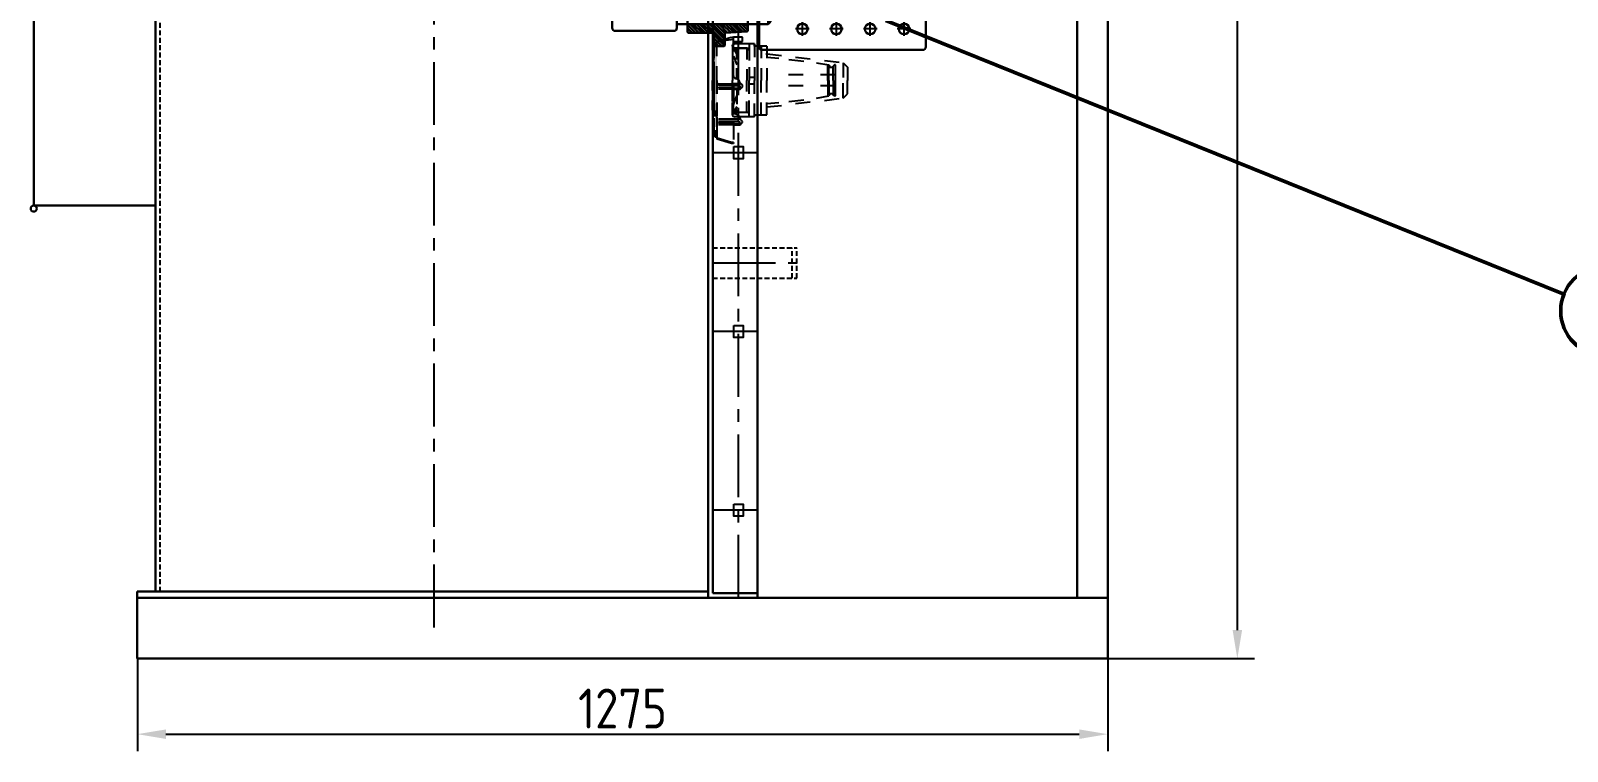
# Model space of a CAD drawing. Header units: millimetres. Extents: x 128333 to 138423, y -158939 to -152492.
# Drawn here: x 132092 to 134111, y -155613 to -154666 of the extents above; entities that cross this region are included whole.
import ezdxf

# ---------------------------------------------------------------- set-up
doc = ezdxf.new("R2010")
doc.units = ezdxf.units.MM
doc.header["$LTSCALE"] = 13
for name, pattern in [('CENTER', [50.8, 31.75, -6.35, 6.35, -6.35]), ('CENTERX2', [101.6, 63.5, -12.7, 12.7, -12.7]), ('DASHED', [0.75, 0.5, -0.25])]:
    doc.linetypes.add(name, pattern=pattern)
for name, color, linetype in [('1', 4, 'Continuous'), ('3中心线层', 1, 'CENTER'), ('4虚线层', 6, 'DASHED'), ('粗实线', 4, 'Continuous')]:
    doc.layers.add(name, color=color, linetype=linetype)
doc.layers.add('标注、文本', color=3, linetype='Continuous', lineweight=25)
doc.styles.get("Standard").update_dxf_attribs({"font": 'gbenor.shx', "bigfont": 'gbcbig.shx'})
doc.dimstyles.new('郁文书', dxfattribs={"dimscale": 15, "dimtxt": 3.5, "dimasz": 2.5, "dimexe": 1.5, "dimexo": 0, "dimgap": 0.5, "dimtad": 1, "dimtoh": 1, "dimtxsty": 'Standard', "dimcen": 2.5, "dimclrd": 3, "dimclre": 3, "dimclrt": 2, "dimadec": 0, "dimazin": 0, "dimtfac": 1, "dimtmove": 0, "dimatfit": 2, "dimfxl": 1, "dimarcsym": 0})

# ---------------------------------------------------------------- blocks, each defined once
blk = doc.blocks.new('A$C58981FD2')
at = {"layer": '1', "color": 1, "linetype": 'CENTERX2', "lineweight": -3, "ltscale": 0.1}
blk.add_line((0, 20), (110.5, 20), dxfattribs=at)
at = {"layer": '4虚线层'}
for p, q in [((0, 40), (110.5, 40)), ((104.5, 0), (104.5, 40)), ((110.5, 0), (110.5, 40)), ((0, 0), (110.5, 0))]:
    blk.add_line(p, q, dxfattribs=at)
blk = doc.blocks.new('A$C42FF6BE8')
at = {"layer": '粗实线', "lineweight": 30}
h = blk.add_hatch(dxfattribs=at)
h.set_pattern_fill('无图案', color=256, angle=-90, style=0, pattern_type=0)
h.set_pattern_definition([(315, (-222.7573, 284.5625), (2.12132, 2.12132), [])])
edge = h.paths.add_edge_path(flags=0)
edge.add_line((107.2, 34), (148, 34))
edge.add_line((148, 34), (186.2, 34))
edge.add_line((186.2, 34), (186.2, 25.4))
edge.add_arc((185.2, 25.4), 1, -86.1859, 0, ccw=False)
edge.add_line((185.3, 24.4), (157.2, 22.6))
edge.add_arc((157.2, 21.6), 1, 93.8141, 180)
edge.add_line((156.2, 21.6), (156.2, 6))
edge.add_arc((155.2, 6), 1, -90, 0, ccw=False)
edge.add_line((155.2, 5), (141.2, 5))
edge.add_arc((141.2, 6), 1, 180, 270, ccw=False)
edge.add_line((140.2, 6), (140.2, 12))
edge.add_line((140.2, 12), (141.2, 12.9))
edge.add_line((141.2, 12.9), (140.2, 13.7))
edge.add_line((140.2, 13.7), (140.2, 16))
edge.add_line((140.2, 16), (141.2, 16.9))
edge.add_line((141.2, 16.9), (140.2, 17.7))
edge.add_line((140.2, 17.7), (140.2, 18.9))
edge.add_line((140.2, 18.9), (141.2, 19.8))
edge.add_line((141.2, 19.8), (140.2, 20.6))
edge.add_line((140.2, 20.6), (140.2, 21.5))
edge.add_arc((139.2, 21.5), 1, 0, 90)
edge.add_line((139.2, 22.5), (108.2, 22.5))
edge.add_arc((108.2, 23.5), 1, 180, 270, ccw=False)
edge.add_line((107.2, 23.5), (107.2, 34))
at = {"layer": '1', "color": 1, "linetype": 'CENTERX2', "lineweight": -3, "ltscale": 0.1}
for p, q in [((258.1, 63.2), (258.1, 81.2)), ((302.7, 63.2), (302.7, 81.2)), ((347.2, 63.2), (347.2, 81.2)), ((391.7, 63.2), (391.7, 81.2)), ((267.1, 72.2), (249.1, 72.2)), ((311.7, 72.2), (293.7, 72.2)), ((356.2, 72.2), (338.2, 72.2)), ((400.7, 72.2), (382.7, 72.2)), ((441.2, 50), (0, 50)), ((28.2, 41), (28.2, 59)), ((68.2, 41), (68.2, 59)), ((267.1, 27.7), (249.1, 27.7)), ((258.1, 18.7), (258.1, 36.7)), ((311.7, 27.7), (293.7, 27.7)), ((302.7, 18.7), (302.7, 36.7)), ((356.2, 27.7), (338.2, 27.7)), ((347.2, 18.7), (347.2, 36.7)), ((400.7, 27.7), (382.7, 27.7)), ((391.7, 18.7), (391.7, 36.7))]:
    blk.add_line(p, q, dxfattribs=at)
at = {"layer": '粗实线', "lineweight": 30}
for p, q in [((140.2, 50), (140.2, 94)), ((155.2, 95), (141.2, 95)), ((156.2, 78.4), (156.2, 94)), ((201.2, 66), (201.2, 96)), ((205.2, 100), (416.3, 100)), ((420.3, 96), (420.3, 4)), ((8.2, 71), (8.2, 29)), ((12.2, 75), (89.2, 75)), ((93.2, 71), (93.2, 29)), ((107.2, 66), (93.2, 66)), ((107.2, 23.5), (107.2, 76.5)), ((140.2, 77.5), (108.2, 77.5)), ((185.3, 75.6), (157.2, 77.4)), ((186.2, 25.4), (186.2, 74.6)), ((213.2, 66), (186.2, 66)), ((201.2, 34), (201.2, 66)), ((213.2, 66), (216.2, 63)), ((213.2, 66), (213.2, 34)), ((216.2, 37), (216.2, 63)), ((89.2, 25), (12.2, 25)), ((213.2, 34), (93.2, 34)), ((139.2, 22.5), (108.2, 22.5)), ((140.2, 20.6), (140.2, 21.5)), ((140.2, 20.6), (141.2, 19.8)), ((156.2, 6), (156.2, 21.6)), ((185.3, 24.4), (157.2, 22.6)), ((201.2, 4), (201.2, 34)), ((213.2, 34), (216.2, 37)), ((141.2, 19.8), (140.2, 18.9)), ((140.2, 17.7), (140.2, 18.9)), ((140.2, 17.7), (141.2, 16.9)), ((141.2, 16.9), (140.2, 16)), ((140.2, 13.7), (140.2, 16)), ((140.2, 13.7), (141.2, 12.9)), ((141.2, 12.9), (140.2, 12)), ((140.2, 6), (140.2, 12)), ((155.2, 5), (141.2, 5)), ((416.3, 0), (205.2, 0))]:
    blk.add_line(p, q, dxfattribs=at)
for centre in [(258.1, 72.2), (302.7, 72.2), (347.2, 72.2), (391.7, 72.2), (28.2, 50), (68.2, 50), (258.1, 27.7), (302.7, 27.7), (347.2, 27.7), (391.7, 27.7)]:
    blk.add_circle(centre, 7, dxfattribs=at)
for centre, radius, start, end in [((141.2, 94), 1, 90, 180), ((155.2, 94), 1, 0, 90), ((205.2, 96), 4, 89.967, 179.967), ((416.3, 96), 4, 0, 90), ((12.2, 71), 4, 90, 180), ((89.2, 71), 4, 360, 90), ((108.2, 76.5), 1, 90, 180), ((157.2, 78.4), 1, 180, 266.1859), ((185.2, 74.6), 1, 0, 86.1859), ((12.2, 29), 4, 180, 270), ((89.2, 29), 4, 270, 0), ((108.2, 23.5), 1, 180, 270), ((139.2, 21.5), 1, 0, 90), ((157.2, 21.6), 1, 93.8141, 180), ((185.2, 25.4), 1, 273.8141, 0), ((141.2, 6), 1, 180, 270), ((155.2, 6), 1, 270, 0), ((205.2, 4), 4, 180, 270), ((416.3, 4), 4, 270, 0)]:
    blk.add_arc(centre, radius, start, end, dxfattribs=at)
blk = doc.blocks.new('A$C732158F3')
at = {"layer": '4虚线层', "ltscale": 3}
h = blk.add_hatch(color=256, dxfattribs=at)
h.dxf.hatch_style = 2
h.paths.add_polyline_path([(7.3, 129.5), (7.3, 82.9), (11.6, 82.9)])
h = blk.add_hatch(color=256, dxfattribs=at)
h.dxf.hatch_style = 2
h.paths.add_polyline_path([(7.3, 129.5), (11.6, 129.5), (11.6, 82.9)])
h = blk.add_hatch(color=256, dxfattribs=at)
h.dxf.hatch_style = 2
h.paths.add_polyline_path([(7.3, 82.9), (7.3, 43.6), (11.6, 43.6)])
h = blk.add_hatch(color=256, dxfattribs=at)
h.dxf.hatch_style = 2
h.paths.add_polyline_path([(7.3, 82.9), (11.6, 82.9), (11.6, 43.6)])
h = blk.add_hatch(color=256, dxfattribs=at)
h.dxf.hatch_style = 2
h.paths.add_polyline_path([(7.3, 43.6), (7.3, 36.4), (11.6, 36.4)])
h = blk.add_hatch(color=256, dxfattribs=at)
h.dxf.hatch_style = 2
h.paths.add_polyline_path([(7.3, 43.6), (11.6, 43.6), (11.6, 36.4)])
for points in [[(5.8, 122.2), (5.8, 109.1)], [(7.3, 129.5), (7.3, 112)], [(7.3, 109.1), (7.3, 122.2)], [(11.6, 133.9), (30.6, 139.7), (33.5, 139.7)], [(11.6, 114.9), (11.6, 133.9)], [(61.1, 130.9), (53.8, 130.9), (34.9, 130.9), (32, 129.5), (32, 128), (32, 125.1), (34.9, 125.1)], [(33.5, 133.9), (45.1, 133.9), (45.1, 139.7), (33.5, 139.7)], [(33.5, 120.8), (33.5, 139.7)], [(53.8, 122.2), (53.8, 123.7), (50.9, 125.1), (33.5, 125.1)], [(53.8, 122.2), (53.8, 123.7), (50.9, 125.1), (33.5, 125.1)], [(37.8, 110.6), (37.8, 125.1)], [(50.9, 125.1), (50.9, 110.6)], [(50.9, 125.1), (50.9, 110.6)], [(53.8, 122.2), (53.8, 109.1)], [(53.8, 122.2), (53.8, 109.1)], [(77.1, 128), (61.1, 128), (61.1, 130.9)], [(61.1, 130.9), (61.1, 113.5)], [(77.1, 128), (77.1, 112)], [(33.5, 88.8), (33.5, 107.7)], [(75.7, 117.8), (77.1, 117.8)], [(142.6, 106.2), (158.6, 103.3)], [(152.8, 109.1), (177.5, 106.2)], [(158.6, 103.3), (160, 100.4), (161.5, 100.4), (163, 100.4), (164.4, 101.8)], [(165.9, 103.3), (164.4, 101.8)], [(167.3, 101.8), (167.3, 103.3), (165.9, 103.3)], [(177.5, 106.2), (183.3, 100.4), (183.3, 82.9)], [(5.8, 96), (5.8, 82.9)], [(5.8, 69.8), (5.8, 82.9)], [(7.3, 100.4), (7.3, 82.9)], [(7.3, 65.5), (7.3, 82.9)], [(11.6, 65.5), (11.6, 82.9)], [(11.6, 81.5), (11.6, 80), (13.1, 78.6), (33.5, 78.6)], [(32, 98.9), (32, 82.9)], [(32, 66.9), (32, 82.9)], [(33.5, 88.8), (33.5, 87.3), (34.9, 85.8)], [(34.9, 85.8), (39.3, 84.4), (42.2, 78.6)], [(37.8, 84.4), (37.8, 98.9)], [(50.9, 97.5), (50.9, 82.9)], [(50.9, 97.5), (50.9, 82.9)], [(50.9, 68.4), (50.9, 82.9)], [(53.8, 100.4), (53.8, 82.9)], [(53.8, 96), (53.8, 82.9)], [(53.8, 96), (53.8, 82.9)], [(53.8, 65.5), (53.8, 82.9)], [(53.8, 69.8), (53.8, 82.9)], [(61.1, 100.4), (61.1, 82.9)], [(61.1, 65.5), (61.1, 82.9)], [(69.8, 98.9), (69.8, 82.9)], [(69.8, 66.9), (69.8, 82.9)], [(77.1, 98.9), (77.1, 82.9)], [(77.1, 66.9), (77.1, 82.9)], [(125.1, 90.2), (97.5, 90.2)], [(167.3, 90.2), (138.2, 90.2)], [(165.9, 62.6), (167.3, 62.6), (167.3, 64), (167.3, 82.9)], [(177.5, 59.7), (183.3, 65.5), (183.3, 82.9)], [(11.6, 78.6), (11.6, 77.1), (13.1, 75.7)], [(11.6, 75.7), (11.6, 74.2), (13.1, 72.7)], [(13.1, 71.3), (11.6, 71.3), (11.6, 69.8)], [(42.2, 72.7), (42.2, 74.2), (42.2, 75.7), (39.3, 75.7), (33.5, 75.7)], [(33.5, 75.7), (33.5, 72.7)], [(37.8, 71.3), (37.8, 40.7), (33.5, 40.7), (36.4, 40.7)], [(50.9, 40.7), (33.5, 40.7), (33.5, 71.3)], [(45.1, 77.1), (43.6, 78.6), (42.2, 78.6)], [(42.2, 71.3), (43.6, 72.7), (45.1, 74.2)], [(125.1, 75.7), (97.5, 75.7)], [(167.3, 75.7), (138.2, 75.7)], [(142.6, 59.7), (158.6, 62.6)], [(164.4, 64), (163, 65.5), (161.5, 65.5), (160, 65.5), (158.6, 62.6)], [(165.9, 62.6), (164.4, 64)], [(165.9, 62.6), (165.9, 64)], [(7.3, 56.7), (7.3, 43.6)], [(7.3, 36.4), (7.3, 53.8)], [(11.6, 53.8), (11.6, 36.4)], [(53.8, 40.7), (34.9, 40.7), (32, 40.7), (32, 37.8)], [(33.5, 40.7), (33.5, 39.3), (34.9, 39.3)], [(50.9, 40.7), (50.9, 55.3)], [(50.9, 40.7), (53.8, 42.2), (53.8, 43.6)], [(53.8, 43.6), (53.8, 56.7)], [(61.1, 34.9), (61.1, 52.4)], [(69.8, 37.8), (69.8, 53.8)], [(77.1, 37.8), (77.1, 53.8)], [(152.8, 56.7), (177.5, 59.7)], [(11.6, 21.8), (11.6, 32)], [(11.6, 32), (11.6, 29.1), (13.1, 29.1)], [(11.6, 29.1), (11.6, 27.6), (13.1, 26.2)], [(13.1, 24.7), (11.6, 24.7), (11.6, 21.8), (11.6, 5.8)], [(32, 37.8), (32, 36.4), (34.9, 34.9)], [(42.2, 26.2), (42.2, 27.6), (39.3, 29.1), (33.5, 29.1)], [(34.9, 39.3), (39.3, 37.8), (42.2, 32)], [(61.1, 34.9), (53.8, 34.9), (34.9, 34.9)], [(45.1, 29.1), (43.6, 30.6), (42.2, 32)], [(42.2, 24.7), (43.6, 26.2), (45.1, 27.6)], [(11.6, 16), (8.7, 16), (8.7, 8.7), (11.6, 8.7)], [(33.5, 1.5), (30.6, 1.5), (11.6, 7.3)], [(33.5, 1.5), (33.5, 0), (30.6, 0), (11.6, 5.8)]]:
    blk.add_lwpolyline(points, dxfattribs=at)
blk.add_lwpolyline([(11.6, 34.9), (11.6, 32)], close=True, dxfattribs=at)
for points in [[(0, 145.5), (0, 145.5), (0, 120.8), (0, 120.8)], [(7.3, 145.5), (7.3, 145.5), (7.3, 120.8), (7.3, 120.8)], [(7.3, 122.2), (7.3, 122.2), (5.8, 122.2), (5.8, 122.2)], [(11.6, 129.5), (11.6, 129.5), (7.3, 129.5), (7.3, 129.5)], [(33.5, 136.8), (33.5, 136.8), (11.6, 133.9), (11.6, 133.9)], [(32, 128), (32, 128), (32, 129.5), (32, 129.5)], [(32, 128), (32, 128), (32, 112), (32, 112)], [(37.8, 117.8), (37.8, 117.8), (33.5, 125.1), (33.5, 125.1)], [(34.9, 125.1), (34.9, 125.1), (53.8, 125.1), (53.8, 125.1)], [(37.8, 120.8), (37.8, 120.8), (36.4, 125.1), (36.4, 125.1)], [(53.8, 130.9), (53.8, 130.9), (53.8, 113.5), (53.8, 113.5)], [(69.8, 128), (69.8, 128), (69.8, 112), (69.8, 112)], [(0, 107.7), (0, 107.7), (0, 82.9), (0, 82.9)], [(7.3, 107.7), (7.3, 107.7), (7.3, 82.9), (7.3, 82.9)], [(11.6, 82.9), (11.6, 82.9), (11.6, 101.8), (11.6, 101.8)], [(32, 112), (32, 112), (32, 82.9), (32, 82.9)], [(33.5, 114.9), (33.5, 114.9), (37.8, 103.3), (37.8, 103.3)], [(77.1, 117.8), (77.1, 117.8), (103.3, 114.9), (103.3, 114.9)], [(77.1, 113.5), (77.1, 113.5), (93.1, 112), (93.1, 112)], [(106.2, 110.6), (106.2, 110.6), (130.9, 107.7), (130.9, 107.7)], [(114.9, 113.5), (114.9, 113.5), (139.7, 110.6), (139.7, 110.6)], [(157.1, 82.9), (157.1, 82.9), (157.1, 104.8), (157.1, 104.8)], [(158.6, 82.9), (158.6, 82.9), (158.6, 103.3), (158.6, 103.3)], [(164.4, 82.9), (164.4, 82.9), (164.4, 101.8), (164.4, 101.8)], [(167.3, 82.9), (167.3, 82.9), (167.3, 101.8), (167.3, 101.8)], [(177.5, 106.2), (177.5, 106.2), (177.5, 82.9), (177.5, 82.9)], [(7.3, 82.9), (7.3, 82.9), (7.3, 96), (7.3, 96)], [(7.3, 82.9), (7.3, 82.9), (7.3, 69.8), (7.3, 69.8)], [(11.6, 82.9), (11.6, 82.9), (11.6, 65.5), (11.6, 65.5)], [(32, 55.3), (32, 55.3), (32, 82.9), (32, 82.9)], [(53.8, 87.3), (53.8, 87.3), (61.1, 87.3), (61.1, 87.3)], [(157.1, 82.9), (157.1, 82.9), (157.1, 62.6), (157.1, 62.6)], [(158.6, 82.9), (158.6, 82.9), (158.6, 62.6), (158.6, 62.6)], [(164.4, 82.9), (164.4, 82.9), (164.4, 64), (164.4, 64)], [(177.5, 59.7), (177.5, 59.7), (177.5, 82.9), (177.5, 82.9)], [(0, 71.3), (0, 71.3), (0, 46.6), (0, 46.6)], [(7.3, 71.3), (7.3, 71.3), (7.3, 46.6), (7.3, 46.6)], [(33.5, 75.7), (33.5, 75.7), (13.1, 75.7), (13.1, 75.7)], [(33.5, 72.7), (33.5, 72.7), (13.1, 72.7), (13.1, 72.7)], [(33.5, 71.3), (33.5, 71.3), (13.1, 71.3), (13.1, 71.3)], [(42.2, 78.6), (42.2, 78.6), (33.5, 78.6), (33.5, 78.6)], [(33.5, 75.7), (33.5, 75.7), (33.5, 72.7), (33.5, 72.7)], [(33.5, 72.7), (33.5, 72.7), (42.2, 72.7), (42.2, 72.7)], [(33.5, 71.3), (33.5, 71.3), (42.2, 71.3), (42.2, 71.3)], [(33.5, 71.3), (33.5, 71.3), (33.5, 40.7), (33.5, 40.7)], [(33.5, 50.9), (33.5, 50.9), (37.8, 62.6), (37.8, 62.6)], [(45.1, 74.2), (45.1, 74.2), (45.1, 77.1), (45.1, 77.1)], [(53.8, 78.6), (53.8, 78.6), (61.1, 78.6), (61.1, 78.6)], [(5.8, 43.6), (5.8, 43.6), (5.8, 56.7), (5.8, 56.7)], [(7.3, 43.6), (7.3, 43.6), (5.8, 43.6), (5.8, 43.6)], [(11.6, 34.9), (11.6, 34.9), (11.6, 52.4), (11.6, 52.4)], [(32, 37.8), (32, 37.8), (32, 53.8), (32, 53.8)], [(37.8, 48), (37.8, 48), (33.5, 40.7), (33.5, 40.7)], [(37.8, 45.1), (37.8, 45.1), (36.4, 40.7), (36.4, 40.7)], [(37.8, 56.7), (37.8, 56.7), (37.8, 58.2), (37.8, 58.2)], [(53.8, 34.9), (53.8, 34.9), (53.8, 52.4), (53.8, 52.4)], [(77.1, 52.4), (77.1, 52.4), (93.1, 53.8), (93.1, 53.8)], [(77.1, 48), (77.1, 48), (103.3, 50.9), (103.3, 50.9)], [(106.2, 55.3), (106.2, 55.3), (130.9, 58.2), (130.9, 58.2)], [(114.9, 52.4), (114.9, 52.4), (139.7, 55.3), (139.7, 55.3)], [(0, 33.5), (0, 33.5), (0, 8.7), (0, 8.7)], [(11.6, 36.4), (11.6, 36.4), (7.3, 36.4), (7.3, 36.4)], [(7.3, 33.5), (7.3, 33.5), (7.3, 8.7), (7.3, 8.7)], [(11.6, 32), (11.6, 32), (13.1, 32), (13.1, 32)], [(33.5, 32), (33.5, 32), (13.1, 32), (13.1, 32)], [(33.5, 29.1), (33.5, 29.1), (13.1, 29.1), (13.1, 29.1)], [(33.5, 26.2), (33.5, 26.2), (13.1, 26.2), (13.1, 26.2)], [(33.5, 24.7), (33.5, 24.7), (13.1, 24.7), (13.1, 24.7)], [(42.2, 32), (42.2, 32), (33.5, 32), (33.5, 32)], [(33.5, 29.1), (33.5, 29.1), (33.5, 26.2), (33.5, 26.2)], [(33.5, 26.2), (33.5, 26.2), (42.2, 26.2), (42.2, 26.2)], [(33.5, 24.7), (33.5, 24.7), (42.2, 24.7), (42.2, 24.7)], [(33.5, 24.7), (33.5, 24.7), (33.5, 0), (33.5, 0)], [(45.1, 27.6), (45.1, 27.6), (45.1, 29.1), (45.1, 29.1)], [(61.1, 37.8), (61.1, 37.8), (77.1, 37.8), (77.1, 37.8)]]:
    blk.add_open_spline(points, degree=3, dxfattribs=at)
blk = doc.blocks.new('*D147')
at = {"layer": '1', "color": 3, "lineweight": -2}
for p, q in [((133507.5, -153566.4), (133700.3, -153566.4)), ((133677.8, -153603.9), (133677.8, -155453.9)), ((133507.5, -155491.4), (133700.3, -155491.4))]:
    blk.add_line(p, q, dxfattribs=at)
at = {"layer": '1', "color": 3, "lineweight": 30}
for points in [[(133671.6, -153603.9), (133684.1, -153603.9), (133677.8, -153566.4)], [(133671.6, -155453.9), (133684.1, -155453.9), (133677.8, -155491.4)]]:
    blk.add_solid(points, dxfattribs=at)
at = {"layer": 'Defpoints', "color": 0, "lineweight": 30}
for p in [(133507.5, -153566.4), (133507.5, -155491.4), (133677.8, -155491.4)]:
    blk.add_point(p, dxfattribs=at)
at = {"layer": '1', "color": 2, "insert": (133644.1, -154528.9), "char_height": 52.5, "attachment_point": 5, "rotation": 90}
blk.add_mtext('1925', dxfattribs=at)
blk = doc.blocks.new('*D152')
at = {"layer": '1', "color": 3, "lineweight": -2}
for p, q in [((132232.5, -155491.4), (132232.5, -155613.2)), ((133507.5, -155491.4), (133507.5, -155613.2)), ((132270, -155590.7), (133470, -155590.7))]:
    blk.add_line(p, q, dxfattribs=at)
at = {"layer": '1', "color": 3, "lineweight": 30}
for points in [[(132270, -155584.5), (132270, -155597), (132232.5, -155590.7)], [(133470, -155584.5), (133470, -155597), (133507.5, -155590.7)]]:
    blk.add_solid(points, dxfattribs=at)
at = {"layer": 'Defpoints', "color": 0, "lineweight": 30}
for p in [(132232.5, -155491.4), (133507.5, -155491.4), (133507.5, -155590.7)]:
    blk.add_point(p, dxfattribs=at)
at = {"layer": '1', "color": 2, "insert": (132870, -155557), "char_height": 52.5, "attachment_point": 5}
blk.add_mtext('1275', dxfattribs=at)

msp = doc.modelspace()

# ---------------------------------------------------------------- linework, layer by layer
at = {"layer": '1', "color": 1, "linetype": 'CENTERX2', "lineweight": -3, "ltscale": 0.1}
for p, q in [((133022.454, -155411.356), (133022.454, -153566.387)), ((133022.454, -155411.356), (133022.454, -153566.387)), ((132622.454, -155450.356), (132622.454, -153655.772))]:
    msp.add_line(p, q, dxfattribs=at)
at = {"layer": '3中心线层', "ltscale": 0.4}
for p, q in [((133047.454, -154826.356), (132988.454, -154826.356)), ((133047.454, -155061.356), (132988.454, -155061.356)), ((133047.454, -155296.356), (132988.454, -155296.356))]:
    msp.add_line(p, q, dxfattribs=at)
at = {"layer": '4虚线层'}
for p, q in [((132982.454, -153605.356), (132982.454, -155175.356)), ((132262.454, -155403.356), (132262.454, -153765.356)), ((132982.454, -154073.356), (132982.454, -155403.356)), ((132982.454, -155403.356), (132262.454, -155403.356))]:
    msp.add_line(p, q, dxfattribs=at)
at = {"layer": '粗实线', "lineweight": 30}
for p, q in [((133507.454, -155411.356), (133507.454, -153566.387)), ((132982.454, -155411.356), (132982.454, -153596.387)), ((133047.454, -155411.356), (133047.454, -153596.387)), ((133467.454, -155411.356), (133467.454, -153596.387)), ((132988.454, -155405.356), (132988.454, -153602.387)), ((132256.454, -155403.356), (132256.454, -153765.356)), ((132096.454, -153995.879), (132096.454, -154895.879)), ((132096.454, -154895.879), (132256.454, -154895.879)), ((132232.454, -155403.356), (132982.454, -155403.356)), ((132232.454, -155403.356), (132232.454, -155491.356)), ((132232.454, -155411.356), (132982.454, -155411.356)), ((133047.454, -155411.356), (132982.454, -155411.356)), ((132982.454, -155411.356), (133507.454, -155411.356)), ((132988.454, -155405.356), (133047.454, -155405.356)), ((133507.454, -155411.356), (133507.454, -155491.356)), ((132232.454, -155491.356), (133507.454, -155491.356))]:
    msp.add_line(p, q, dxfattribs=at)
at = {"layer": '粗实线', "lineweight": 50}
msp.add_line((134106.958, -155012.296), (133216.082, -154652.426), dxfattribs=at)
at = {"layer": '粗实线'}
for points in [[(133016.454, -154818.356), (133028.454, -154818.356), (133028.454, -154834.356), (133016.454, -154834.356)], [(133016.454, -155053.356), (133028.454, -155053.356), (133028.454, -155069.356), (133016.454, -155069.356)], [(133016.454, -155288.356), (133028.454, -155288.356), (133028.454, -155304.356), (133016.454, -155304.356)]]:
    msp.add_lwpolyline(points, close=True, dxfattribs=at)
at = {"layer": '粗实线', "lineweight": 30}
msp.add_circle((132096.401, -154899.879), 4, dxfattribs=at)
at = {"layer": '粗实线', "lineweight": 50}
msp.add_circle((134161.536, -155034.343), 58.863, dxfattribs=at)

# ---------------------------------------------------------------- block references
at = {"layer": '标注、文本'}
for name, p in [('A$C42FF6BE8', (132848.233, -154691.384)), ('A$C732158F3', (132982.454, -154814.288)), ('A$C58981FD2', (132988.454, -154991.356))]:
    msp.add_blockref(name, p, dxfattribs=at)

# ---------------------------------------------------------------- dimensions: what is measured, and where the dimension line sits
at = {"layer": '1'}
dim = msp.add_linear_dim(base=(133677.804, -155491.356), p1=(133507.454, -153566.387), p2=(133507.454, -155491.356), angle=90, dimstyle='郁文书', override={"dimdec": 0, "dimarcsym": 1}, dxfattribs=at)
dim.commit()
dim.dimension.update_dxf_attribs({"geometry": '*D147', "text_midpoint": (133644.054, -154528.872)})
dim = msp.add_linear_dim(base=(133507.454, -155590.71), p1=(132232.454, -155491.356), p2=(133507.454, -155491.356), dimstyle='郁文书', override={"dimdec": 0, "dimarcsym": 1}, dxfattribs=at)
dim.commit()
dim.dimension.update_dxf_attribs({"geometry": '*D152', "text_midpoint": (132869.954, -155556.96)})

doc.saveas('drawing.dxf')
